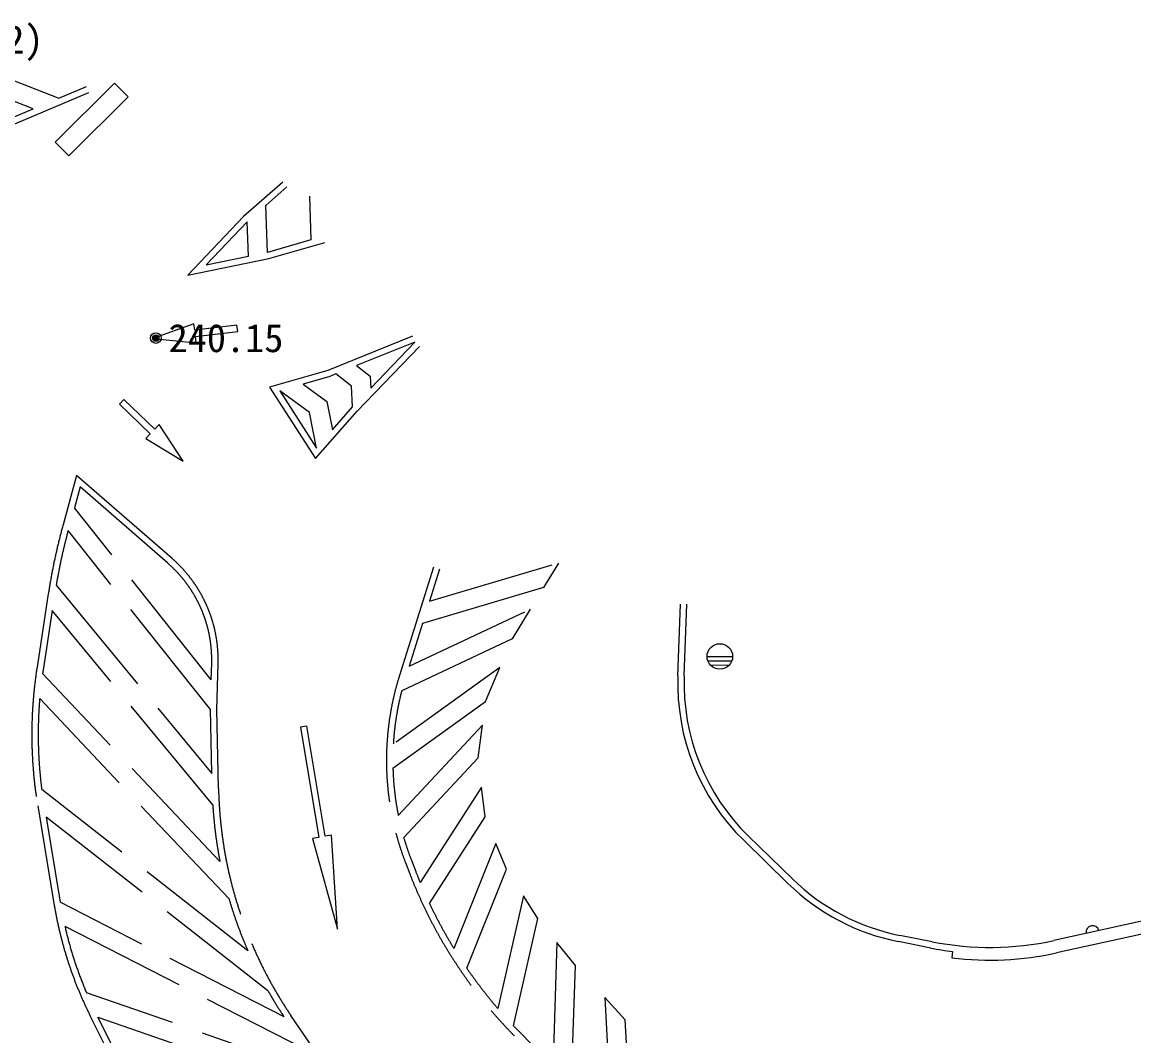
# Model space of a CAD drawing. Units: millimetres at full size, sheet at 1:500. Extents: x 10000 to 410500, y 10000 to 287000.
# Drawn here: x 210018 to 236097, y 214423 to 238205 of the extents above; entities that cross this region are included whole.
import ezdxf
from ezdxf.enums import TextEntityAlignment as Align

# ---------------------------------------------------------------- set-up
doc = ezdxf.new("R2010")
doc.units = ezdxf.units.MM
doc.header["$LTSCALE"] = 500
doc.header["$PDMODE"] = 32
doc.header["$PDSIZE"] = 250
doc.linetypes.add('DASHED', pattern=[7.5, 6, -1.5])
for name, color, linetype, lineweight in [('S-BGD', 7, 'Continuous', 13), ('S-BGD-HTXT', 7, 'Continuous', 13), ('S-BGD-LWCN', 7, 'Continuous', 13), ('S-BGD_LF', 7, 'DASHED', 13)]:
    doc.layers.add(name, color=color, linetype=linetype, lineweight=lineweight)
doc.styles.add('ＭＳ ゴシック', font='')
doc.styles.get('ＭＳ ゴシック').set_extended_font_data('MS Gothic')

msp = doc.modelspace()

# ---------------------------------------------------------------- linework, layer by layer
at = {"layer": 'S-BGD'}
for p, q in [((225400.2, 222870.3), (225459.5, 224553.9)), ((225550.1, 222865.1), (225609.4, 224548.6)), ((226085.2, 223323.8), (226685.2, 223322.2)), ((226102.1, 223223.8), (226667.8, 223222.3)), ((226161.1, 223123.6), (226608.3, 223122.4)), ((227057.3, 219108.4), (228088.6, 218103.3)), ((226952.6, 219000.9), (227983.9, 217995.8)), ((236641.1, 217189.5), (234223.4, 216658.9)), ((231363.9, 216629.4), (230607.5, 216779.2)), ((236705.4, 216896.4), (234287.7, 216365.9)), ((231334.7, 216482.3), (230578.4, 216632)), ((231846, 216400.2), (231827.5, 216251.4))]:
    msp.add_line(p, q, dxfattribs=at)
msp.add_circle((226385.2, 223323), 300, dxfattribs=at)
for centre, radius, start, end in [((230547, 222689.1), 5150, 177.98301, 225.73719), ((230547, 222689.1), 5000, 177.98301, 225.73719), ((231578.3, 221684), 5000, 225.73719, 258.80401), ((231578.3, 221684), 5150, 225.73719, 258.80401), ((235130.1, 216857.9), 150, 12.37714, 192.37714), ((232723, 223496.2), 7150, 258.80401, 262.95461), ((232723, 223496.2), 7000, 258.80401, 282.37714), ((232723, 223496.2), 7300, 262.95364, 282.37714)]:
    msp.add_arc(centre, radius, start, end, dxfattribs=at)
at = {"layer": 'S-BGD-HTXT'}
for radius in [75, 60, 45, 30, 15, 10]:
    msp.add_circle((213151.7, 230794.2), radius, dxfattribs=at)
msp.add_point((213151.7, 230794.2), dxfattribs=at)
at = {"layer": 'S-BGD-LWCN'}
msp.add_open_spline([(223902.8, 195979.1), (223902.5, 195979), (223902.5, 195979), (223902.3, 195978.9), (223305.7, 195693.8), (223158.5, 195234.6), (222568.1, 194937), (220971.3, 194132.2), (220089, 193554.5), (218340.3, 193180.9), (215823.1, 192643.2), (214297.3, 192787), (211750.6, 193160.5), (211258.7, 193232.7), (211053.7, 193502.4), (210621.7, 193748.4), (208533.1, 194937.6), (207246.6, 195515.9), (205518.8, 197186.5), (204052.3, 198604.4), (203743.1, 199846.2), (202358.6, 201344.3), (202353.3, 201350.1), (202347.8, 201350.8), (202343.3, 201357.3), (202339.8, 201362.2), (202340, 201366.3), (202336, 201370.8), (202331.9, 201375.4), (202326.9, 201374.2), (202321.8, 201377.5), (200293.6, 202719.5), (199524.5, 203967.2), (198014.6, 205873.7), (197488.3, 206538.3), (197401.9, 207045.8), (197004.7, 207794.7), (196631.9, 208497.3), (196407, 208882.3), (196028, 209581.5), (195988.2, 209654.8), (195961.3, 209693.6), (195927.6, 209769.8), (195157.2, 211508.2), (195758.3, 212757.7), (195253.4, 214591), (195140.3, 215001.4), (195116.8, 215251.7), (194917.2, 215627.7), (194564.5, 216292.2), (194270.4, 216609.3), (193913.8, 217271.7), (193777.6, 217524.7), (193734, 217683.8), (193651.2, 217958.9), (193342.9, 218982.9), (193541.3, 219624.6), (193527, 220693.8), (193526.1, 220756.5), (193557.8, 220792.9), (193542.1, 220853.6), (193455.5, 221186.7), (193487.3, 221427.7), (193264.2, 221689.7), (193264.1, 221689.8), (193264.1, 221689.8), (193264, 221689.9)], degree=3, knots=[0, 0, 0, 0, 1, 1, 1, 2, 2, 2, 3, 3, 3, 4, 4, 4, 5, 5, 5, 6, 6, 6, 7, 7, 7, 8, 8, 8, 9, 9, 9, 10, 10, 10, 11, 11, 11, 12, 12, 12, 13, 13, 13, 14, 14, 14, 15, 15, 15, 16, 16, 16, 17, 17, 17, 18, 18, 18, 19, 19, 19, 20, 20, 20, 21, 21, 21, 22, 22, 22, 22], dxfattribs=at)
at = {"layer": 'S-BGD_LF'}
for p, q in [((209482.1, 235675), (211581.3, 236556.7)), ((211294.6, 227569.1), (210975.3, 226410.4)), ((213532.5, 225622.7), (211294.6, 227569.1)), ((211375.9, 227299.6), (211242, 226813.5)), ((213434, 225509.5), (211375.9, 227299.6)), ((214453.4, 222774.4), (211242, 226813.5)), ((219666.1, 225414.5), (218868.4, 222875.5)), ((210630.4, 224795.8), (210359.3, 223027.8)), ((210721.9, 224403), (210507.6, 223005.1)), ((214488.5, 219843.8), (210721.9, 224403)), ((214453.4, 222774.4), (214464.1, 223163.7)), ((214584.3, 222075), (214614, 223159.6)), ((214656.5, 218514.7), (210494.7, 222920.7)), ((214870.7, 217632.6), (210428, 222336)), ((214623.4, 220222.6), (214584.3, 222075)), ((215310.8, 216419.7), (210475.7, 220199.4)), ((210380.3, 219820.9), (210770.5, 217479.6)), ((210577.8, 219548.5), (210909.9, 217555.7)), ((215782.9, 215479.5), (210577.8, 219548.5)), ((219008.8, 218487.4), (219110.3, 218224.5)), ((219148.8, 218541.4), (219250.2, 218278.5)), ((216162.1, 214866.6), (210909.9, 217555.7)), ((211607, 214902.2), (212231.1, 213650.1)), ((216811.6, 214176), (216319.6, 214901.3))]:
    msp.add_line(p, q, dxfattribs=at)
for points in [[(209424, 235813.3), (210277.4, 236171.7), (208221.8, 236973.9), (208897.3, 237193.3), (210873.6, 236422.1), (211523.2, 236695)], [(216131.1, 234453.6), (215209.8, 233646.8), (213899.9, 232269.7), (215806.2, 232658.2), (217116, 233033.6)], [(216759.4, 234123.1), (216791.5, 233096.6), (215770.5, 232804), (215736.1, 233908.3), (216230, 234340.8)], [(219175.5, 230836.3), (217186.3, 230036.3), (215823.1, 229644.7), (216902.3, 227965.1), (217880, 229075.7), (219339.6, 230593.2)], [(210814.8, 224997.1), (214465.9, 220577.7), (214434.3, 222075.5), (211094, 226276.5)], [(219809.2, 225369.6), (219572.9, 224617.5), (222599.9, 225515.7), (222250.3, 224942.6), (219410.3, 224099.8), (219094, 223093), (221938.1, 224430.8), (221512.7, 223733.4), (218920.9, 222514.3)], [(218715.1, 220704.1), (220887.7, 222264.9), (221227.3, 223063), (218723.9, 221264.5)], [(218970, 219071.3), (220714.6, 220940.9), (220814.9, 221708), (218841.7, 219593.4)], [(219571.9, 217529.2), (220876.8, 219556.7), (220794.4, 220260), (219353.4, 218021.1)], [(220446.4, 216010), (221376.2, 218333.8), (221131.4, 218933.3), (220146.2, 216471.1)], [(221547.9, 214652.4), (222118, 217172.3), (221777.3, 217705.7), (221178.7, 215059.8)], [(211018.7, 216994.5), (216687.1, 214092.2), (217083.3, 213498.7), (211526.3, 215432.7)], [(222903.8, 213271.7), (222995.8, 216068.9), (222563.5, 216612.7), (222468.2, 213714.8), (221668.8, 214527.9)], [(224314.8, 211980.9), (224166.6, 214798.4), (223688.6, 215317), (223841.4, 212413.9)], [(212365.3, 213717.1), (211794.1, 214863), (217497.5, 212878.1), (218100.9, 212081.2), (212593.2, 213282.3)]]:
    msp.add_lwpolyline(points, dxfattribs=at)
for points in [[(211109.5, 235070), (212500.3, 236453.8), (212182.9, 236772.8), (210792.1, 235389)], [(214337.4, 232511.9), (215323.2, 232712.9), (215297.9, 233521.8)], [(213079.9, 230784.2), (214099.6, 230679.6), (214081.8, 230828.5), (215074.7, 230947.2), (215056.9, 231096.2), (214063.9, 230977.4), (214046.1, 231126.4)], [(218196, 229620.7), (219231.5, 230697.2), (217862.3, 230146.5), (218180.8, 229898.1)], [(217769.6, 229177.3), (217742.7, 229669.2), (217379.6, 229952.3), (217235.1, 229894.2), (216606.3, 229713.6), (217162, 229308.6), (217295.3, 228638.6)], [(216058.2, 229556.2), (216921, 228213.4), (216754.9, 229048.5)], [(213793.4, 227909.4), (213229.3, 228765.2), (213125.3, 228657.1), (212405.1, 229350.9), (212301, 229242.8), (213021.2, 228549.1), (212917.1, 228441.1)], [(217275.1, 219127.4), (217127.2, 219102.6), (216694.7, 221687.7), (216546.7, 221662.9), (216979.2, 219077.9), (216831.3, 219053.1), (217416.3, 216920.4)]]:
    msp.add_lwpolyline(points, close=True, dxfattribs=at)
for centre, radius, start, end in [((224617, 222651.6), 14150, 164.59505, 171.28437), ((224617, 222651.6), 14000, 164.99551, 170.35566), ((211465.2, 223245.9), 3150, 358.42899, 48.98395), ((211465.2, 223245.9), 3000, 358.42899, 48.98395), ((220392.1, 221489.8), 10150, 171.28437, 189.46381), ((220392.1, 221489.8), 10000, 171.28437, 171.7749), ((225212.6, 220882.2), 6650, 162.55797, 201.10798), ((225212.6, 220882.2), 6500, 165.45819, 176.62829), ((220392.1, 221489.8), 10000, 175.14575, 187.41406), ((225212.6, 220882.2), 6500, 181.57032, 191.43644), ((224471.2, 220430.6), 9850, 181.21006, 214.14903), ((224471.2, 220430.6), 10000, 183.3639, 191.04595), ((225212.6, 220882.2), 6500, 196.17688, 201.10798), ((229512.2, 222239.9), 11150, 201.10798, 224.51266), ((229512.2, 222239.9), 11000, 201.10798, 202.55254), ((224471.2, 220430.6), 10000, 196.24848, 203.64614), ((229512.2, 222239.9), 11000, 205.35653, 211.63014), ((219796, 218984.1), 9150, 189.46381, 206.49427), ((219796, 218984.1), 9000, 192.77176, 203.24118), ((229512.2, 222239.9), 11000, 214.49635, 220.74825), ((224471.2, 220430.6), 10000, 209.67684, 213.80729), ((229512.2, 222239.9), 11000, 223.61245, 224.51266)]:
    msp.add_arc(centre, radius, start, end, dxfattribs=at)

# ---------------------------------------------------------------- texts
at = {"layer": 'S-BGD-HTXT', "style": 'ＭＳ ゴシック'}
msp.add_text('(240.02)', height=659.8, dxfattribs=at).set_placement((208720.9, 237272.6), align=Align.BOTTOM_CENTER)
msp.add_text('240.15', height=659.8, dxfattribs=at).set_placement((213451.7, 230794.2), align=Align.MIDDLE_LEFT)

doc.saveas('drawing.dxf')
